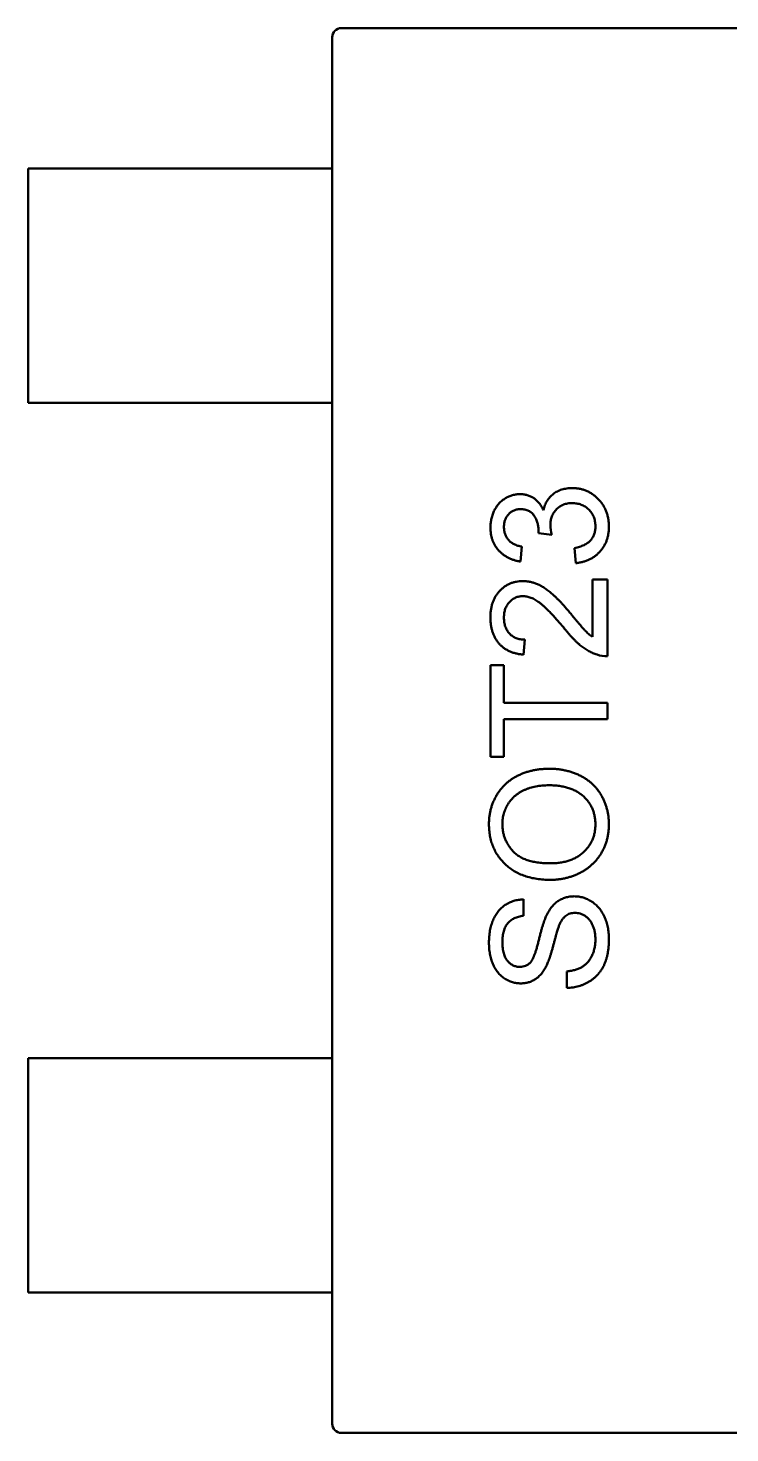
# Model space of a CAD drawing. Header units: millimetres. Extents: x 37 to 347, y 164 to 266.
# Drawn here: x 304.683 to 306.183, y 207.183 to 210.183 of the extents above; entities that cross this region are included whole.
import ezdxf

# ---------------------------------------------------------------- set-up
doc = ezdxf.new("R2010")
doc.units = ezdxf.units.MM
doc.header["$LTSCALE"] = 0.75
doc.layers.add('Visible', color=7, linetype='Continuous', lineweight=50)

msp = doc.modelspace()

# ---------------------------------------------------------------- linework, layer by layer
at = {"layer": 'Visible'}
for p, q in [((305.3531, 210.1831), (305.3528, 210.1831)), ((307.0131, 210.1831), (305.3531, 210.1831)), ((305.3331, 210.1634), (305.3331, 210.1631)), ((305.3331, 210.1631), (305.3331, 209.8831)), ((304.6831, 209.8831), (305.0593, 209.8831)), ((304.6831, 209.3831), (304.6831, 209.8831)), ((305.0593, 209.8831), (305.0791, 209.8831)), ((305.0791, 209.8831), (305.1371, 209.8831)), ((305.3153, 209.8831), (305.1371, 209.8831)), ((305.3153, 209.8831), (305.3331, 209.8831)), ((305.3331, 209.3831), (305.3331, 209.8831)), ((304.6831, 209.3831), (305.0593, 209.3831)), ((305.0593, 209.3831), (305.0791, 209.3831)), ((305.0791, 209.3831), (305.1371, 209.3831)), ((305.3153, 209.3831), (305.1371, 209.3831)), ((305.3153, 209.3831), (305.3331, 209.3831)), ((305.3331, 209.3831), (305.3331, 207.9831)), ((305.8027, 209.1011), (305.7739, 209.1044)), ((305.7386, 209.0758), (305.7354, 209.0437)), ((305.854, 209.0405), (305.8508, 209.0726)), ((305.8892, 208.883), (305.8892, 209.0053)), ((305.8892, 209.0053), (305.9213, 209.0053)), ((305.9213, 209.0053), (305.9213, 208.8418)), ((305.745, 208.8771), (305.7418, 208.845)), ((305.6713, 208.6271), (305.6713, 208.8226)), ((305.6713, 208.8226), (305.7001, 208.8226)), ((305.7001, 208.8226), (305.7001, 208.7424)), ((305.7001, 208.7424), (305.9213, 208.7424)), ((305.9213, 208.7424), (305.9213, 208.7072)), ((305.9213, 208.7072), (305.7001, 208.7072)), ((305.7001, 208.7072), (305.7001, 208.6271)), ((305.7001, 208.6271), (305.6713, 208.6271)), ((305.7418, 208.3226), (305.7418, 208.2873)), ((305.8348, 208.1335), (305.8348, 208.1687)), ((304.6831, 207.9831), (305.0593, 207.9831)), ((304.6831, 207.4831), (304.6831, 207.9831)), ((305.0593, 207.9831), (305.0791, 207.9831)), ((305.0791, 207.9831), (305.1371, 207.9831)), ((305.3153, 207.9831), (305.1371, 207.9831)), ((305.3153, 207.9831), (305.3331, 207.9831)), ((305.3331, 207.4831), (305.3331, 207.9831)), ((304.6831, 207.4831), (305.0593, 207.4831)), ((305.0593, 207.4831), (305.0791, 207.4831)), ((305.0791, 207.4831), (305.1371, 207.4831)), ((305.3153, 207.4831), (305.1371, 207.4831)), ((305.3153, 207.4831), (305.3331, 207.4831)), ((305.3331, 207.4831), (305.3331, 207.2031)), ((305.3331, 207.2031), (305.3331, 207.2028)), ((305.3528, 207.1831), (305.3531, 207.1831)), ((305.3531, 207.1831), (307.0131, 207.1831))]:
    msp.add_line(p, q, dxfattribs=at)
at = {"layer": 'Visible', "extrusion": (0, 0, -1)}
for centre, radius, start, end in [((-305.3531, 210.1631), 0.02, 0.864, 89.136), ((-305.7239, 209.1105), 0.0504, 181.7212, 186.981), ((-305.3531, 207.2031), 0.02, 270.864, 359.136)]:
    msp.add_arc(centre, radius, start, end, dxfattribs=at)
at = {"layer": 'Visible'}
for centre, radius, start, end in [((305.8801, 209.1245), 0.0808, 181.8942, 196.8331), ((305.9194, 208.9048), 0.063, 251.1528, 271.7031)]:
    msp.add_arc(centre, radius, start, end, dxfattribs=at)
for points, knots in [([(305.7844, 209.1538), (305.7849, 209.1556), (305.7858, 209.1592), (305.7876, 209.1642), (305.7898, 209.169), (305.7922, 209.1735), (305.7951, 209.1776), (305.7982, 209.1815), (305.8018, 209.1851), (305.8057, 209.1883), (305.8098, 209.1913), (305.8143, 209.1938), (305.8189, 209.1959), (305.8239, 209.1978), (305.8291, 209.1991), (305.8345, 209.2), (305.8402, 209.2007), (305.8441, 209.2007), (305.8461, 209.2008)], [0, 0, 0, 0, 0.065828, 0.128938, 0.190858, 0.251186, 0.310974, 0.37005, 0.429672, 0.489507, 0.549975, 0.610075, 0.670915, 0.732909, 0.796711, 0.861825, 0.929892, 1, 1, 1, 1]), ([(305.8461, 209.2008), (305.8488, 209.2007), (305.8541, 209.2006), (305.8618, 209.1995), (305.8693, 209.1976), (305.8764, 209.195), (305.8833, 209.1918), (305.8898, 209.1877), (305.896, 209.1829), (305.9018, 209.1775), (305.9071, 209.1715), (305.9118, 209.1651), (305.9157, 209.1582), (305.9189, 209.151), (305.9214, 209.1434), (305.9232, 209.1354), (305.9243, 209.127), (305.9244, 209.1212), (305.9245, 209.1183)], [0, 0, 0, 0, 0.063503, 0.124805, 0.18492, 0.244376, 0.303775, 0.364133, 0.425376, 0.488388, 0.551743, 0.61386, 0.67564, 0.737737, 0.800417, 0.864658, 0.930985, 1, 1, 1, 1]), ([(305.6713, 209.1168), (305.6714, 209.1201), (305.6716, 209.1265), (305.6733, 209.1359), (305.676, 209.1449), (305.6797, 209.1535), (305.6843, 209.1614), (305.6898, 209.1684), (305.6961, 209.1744), (305.7032, 209.1792), (305.7107, 209.1831), (305.7185, 209.1859), (305.7266, 209.1876), (305.7321, 209.1878), (305.7348, 209.188)], [0, 0, 0, 0, 0.092054, 0.181008, 0.26913, 0.357137, 0.443549, 0.526433, 0.607453, 0.688385, 0.767854, 0.845531, 0.922529, 1, 1, 1, 1]), ([(305.7348, 209.188), (305.7374, 209.1878), (305.7426, 209.1876), (305.7501, 209.186), (305.7572, 209.1832), (305.7639, 209.1795), (305.7701, 209.1746), (305.7756, 209.1687), (305.7805, 209.1617), (305.7831, 209.1565), (305.7844, 209.1538)], [0, 0, 0, 0, 0.121951, 0.240787, 0.35855, 0.479066, 0.601519, 0.727551, 0.859932, 1, 1, 1, 1]), ([(305.8458, 209.1687), (305.8442, 209.1687), (305.8409, 209.1686), (305.8362, 209.168), (305.8317, 209.167), (305.8274, 209.1655), (305.8233, 209.1636), (305.8194, 209.1614), (305.8158, 209.1586), (305.8124, 209.1555), (305.8093, 209.1522), (305.8067, 209.1485), (305.8044, 209.1446), (305.8025, 209.1405), (305.8011, 209.1361), (305.8, 209.1316), (305.7994, 209.1268), (305.7993, 209.1235), (305.7993, 209.1218)], [0, 0, 0, 0, 0.067051, 0.13118, 0.193722, 0.254499, 0.314763, 0.375117, 0.436023, 0.498297, 0.560571, 0.621619, 0.681973, 0.742853, 0.804272, 0.867473, 0.932273, 1, 1, 1, 1]), ([(305.8956, 209.1194), (305.8956, 209.1213), (305.8956, 209.1248), (305.8948, 209.13), (305.8938, 209.1349), (305.8921, 209.1396), (305.8901, 209.1439), (305.8876, 209.148), (305.8847, 209.1518), (305.8814, 209.1553), (305.8777, 209.1584), (305.8738, 209.1612), (305.8696, 209.1635), (305.8653, 209.1655), (305.8607, 209.1669), (305.856, 209.1679), (305.851, 209.1686), (305.8476, 209.1687), (305.8458, 209.1687)], [0, 0, 0, 0, 0.069461, 0.135658, 0.19962, 0.261651, 0.322053, 0.38234, 0.443223, 0.50493, 0.56682, 0.6276, 0.687476, 0.747351, 0.808174, 0.870133, 0.933721, 1, 1, 1, 1]), ([(305.7359, 209.1559), (305.7346, 209.1559), (305.7321, 209.1558), (305.7285, 209.1553), (305.725, 209.1545), (305.7217, 209.1533), (305.7186, 209.1518), (305.7157, 209.1499), (305.7128, 209.1478), (305.7103, 209.1453), (305.7078, 209.1425), (305.7058, 209.1396), (305.704, 209.1364), (305.7026, 209.1331), (305.7015, 209.1295), (305.7007, 209.1258), (305.7002, 209.1219), (305.7002, 209.1192), (305.7001, 209.1178)], [0, 0, 0, 0, 0.065093, 0.127304, 0.188122, 0.247131, 0.306077, 0.365678, 0.426103, 0.487841, 0.550317, 0.611805, 0.672737, 0.734883, 0.79768, 0.862475, 0.929775, 1, 1, 1, 1]), ([(305.7742, 209.109), (305.7741, 209.112), (305.7739, 209.1178), (305.772, 209.1262), (305.7691, 209.1342), (305.7657, 209.1403), (305.7625, 209.1449), (305.7595, 209.1478), (305.7564, 209.1504), (305.7529, 209.1524), (305.7491, 209.154), (305.7449, 209.1551), (305.7405, 209.1558), (305.7375, 209.1559), (305.7359, 209.1559)], [0, 0, 0, 0, 0.129789, 0.254605, 0.378435, 0.50292, 0.565018, 0.624848, 0.683448, 0.742765, 0.802757, 0.86522, 0.930779, 1, 1, 1, 1]), ([(305.7354, 209.0437), (305.7329, 209.0442), (305.7281, 209.0452), (305.721, 209.0472), (305.7144, 209.0497), (305.7083, 209.0526), (305.7026, 209.0559), (305.6973, 209.0597), (305.6924, 209.0639), (305.688, 209.0685), (305.684, 209.0735), (305.6806, 209.0788), (305.6777, 209.0844), (305.6754, 209.0903), (305.6735, 209.0965), (305.6723, 209.1031), (305.6714, 209.1099), (305.6713, 209.1145), (305.6713, 209.1168)], [0, 0, 0, 0, 0.071036, 0.139343, 0.204958, 0.268332, 0.330129, 0.390664, 0.450861, 0.510587, 0.570374, 0.629455, 0.687994, 0.747581, 0.807839, 0.870034, 0.93381, 1, 1, 1, 1]), ([(305.7001, 209.1178), (305.7002, 209.1152), (305.7004, 209.11), (305.7023, 209.1026), (305.7053, 209.0958), (305.7089, 209.0909), (305.7123, 209.0873), (305.7151, 209.0849), (305.7183, 209.0828), (305.7218, 209.0809), (305.7256, 209.0792), (305.7296, 209.0777), (305.734, 209.0766), (305.737, 209.0761), (305.7386, 209.0758)], [0, 0, 0, 0, 0.127797, 0.246795, 0.362284, 0.477652, 0.536237, 0.59559, 0.656344, 0.719085, 0.784349, 0.852876, 0.924551, 1, 1, 1, 1]), ([(305.8508, 209.0726), (305.8527, 209.073), (305.8564, 209.0738), (305.8618, 209.0754), (305.8667, 209.0771), (305.8712, 209.0792), (305.8753, 209.0812), (305.879, 209.0836), (305.8823, 209.0862), (305.8852, 209.0889), (305.8876, 209.0919), (305.8898, 209.0951), (305.8916, 209.0986), (305.8931, 209.1023), (305.8942, 209.1063), (305.8951, 209.1104), (305.8956, 209.1149), (305.8956, 209.1179), (305.8956, 209.1194)], [0, 0, 0, 0, 0.082566, 0.15976, 0.233155, 0.301356, 0.365752, 0.426437, 0.484185, 0.539549, 0.593156, 0.647048, 0.701446, 0.757, 0.81384, 0.873058, 0.934963, 1, 1, 1, 1]), ([(305.9245, 209.1183), (305.9244, 209.1157), (305.9243, 209.1105), (305.9233, 209.1029), (305.9219, 209.0957), (305.9197, 209.0888), (305.917, 209.0822), (305.9135, 209.0761), (305.9095, 209.0702), (305.9049, 209.0647), (305.8999, 209.0597), (305.8944, 209.0552), (305.8885, 209.0514), (305.8824, 209.048), (305.8758, 209.0452), (305.8688, 209.0431), (305.8615, 209.0414), (305.8565, 209.0408), (305.854, 209.0405)], [0, 0, 0, 0, 0.067794, 0.133464, 0.196934, 0.258481, 0.319787, 0.380431, 0.44099, 0.502867, 0.564806, 0.625526, 0.685604, 0.746041, 0.807347, 0.869717, 0.93379, 1, 1, 1, 1]), ([(305.6713, 208.9251), (305.6713, 208.928), (305.6714, 208.9337), (305.6724, 208.9419), (305.674, 208.9496), (305.6761, 208.9569), (305.6789, 208.9637), (305.6823, 208.9701), (305.6864, 208.976), (305.691, 208.9814), (305.6961, 208.9862), (305.7015, 208.9905), (305.7073, 208.994), (305.7133, 208.997), (305.7196, 208.9993), (305.7263, 209.0009), (305.7332, 209.0019), (305.7379, 209.002), (305.7403, 209.0021)], [0, 0, 0, 0, 0.074712, 0.145539, 0.213339, 0.278615, 0.342094, 0.40389, 0.465063, 0.526577, 0.587328, 0.64638, 0.704345, 0.761672, 0.819418, 0.878039, 0.937796, 1, 1, 1, 1]), ([(305.7403, 209.0021), (305.7428, 209.002), (305.7477, 209.0018), (305.7551, 209.0008), (305.7625, 208.9989), (305.7698, 208.9965), (305.7772, 208.9932), (305.7847, 208.9889), (305.7923, 208.9837), (305.7989, 208.9787), (305.8043, 208.974), (305.8088, 208.9698), (305.8136, 208.965), (305.8189, 208.9598), (305.8243, 208.9538), (305.8303, 208.9473), (305.8365, 208.9402), (305.8407, 208.9353), (305.8429, 208.9327)], [0, 0, 0, 0, 0.057945, 0.116018, 0.174826, 0.234683, 0.296827, 0.364061, 0.436192, 0.51426, 0.556976, 0.604856, 0.657675, 0.715751, 0.77884, 0.847501, 0.921228, 1, 1, 1, 1]), ([(305.7406, 208.97), (305.7392, 208.97), (305.7364, 208.9699), (305.7324, 208.9693), (305.7285, 208.9684), (305.7249, 208.9669), (305.7213, 208.9652), (305.718, 208.9629), (305.7148, 208.9604), (305.7118, 208.9574), (305.709, 208.9542), (305.7067, 208.9506), (305.7046, 208.9469), (305.7029, 208.9428), (305.7017, 208.9386), (305.7008, 208.9341), (305.7003, 208.9293), (305.7002, 208.9261), (305.7001, 208.9244)], [0, 0, 0, 0, 0.061762, 0.121174, 0.179421, 0.236843, 0.294322, 0.353191, 0.412721, 0.474522, 0.537057, 0.599591, 0.662367, 0.725246, 0.790316, 0.857724, 0.927232, 1, 1, 1, 1]), ([(305.8278, 208.9028), (305.8251, 208.906), (305.8199, 208.9122), (305.8121, 208.921), (305.8049, 208.9289), (305.7982, 208.936), (305.7919, 208.9423), (305.7862, 208.9478), (305.7809, 208.9525), (305.776, 208.9564), (305.7714, 208.9596), (305.7669, 208.9624), (305.7624, 208.9647), (305.758, 208.9666), (305.7536, 208.9682), (305.7492, 208.9692), (305.7449, 208.9699), (305.742, 208.97), (305.7406, 208.97)], [0, 0, 0, 0, 0.11141, 0.214526, 0.309417, 0.396087, 0.474284, 0.544374, 0.60642, 0.660582, 0.709794, 0.756451, 0.800767, 0.843168, 0.884295, 0.923885, 0.962359, 1, 1, 1, 1]), ([(305.7418, 208.845), (305.739, 208.8453), (305.7336, 208.846), (305.7257, 208.8476), (305.7184, 208.8498), (305.7115, 208.8525), (305.7052, 208.8558), (305.6993, 208.8596), (305.6941, 208.8641), (305.6893, 208.869), (305.685, 208.8744), (305.6813, 208.8804), (305.6782, 208.8867), (305.6757, 208.8936), (305.6737, 208.9008), (305.6723, 208.9085), (305.6715, 208.9167), (305.6713, 208.9223), (305.6713, 208.9251)], [0, 0, 0, 0, 0.070675, 0.137493, 0.201473, 0.262869, 0.32255, 0.380737, 0.43822, 0.495487, 0.553484, 0.611346, 0.670644, 0.731587, 0.794183, 0.859445, 0.928208, 1, 1, 1, 1]), ([(305.7001, 208.9244), (305.7002, 208.9227), (305.7003, 208.9193), (305.7008, 208.9143), (305.7017, 208.9096), (305.703, 208.9051), (305.7047, 208.901), (305.7068, 208.8971), (305.7092, 208.8934), (305.712, 208.89), (305.7151, 208.887), (305.7185, 208.8843), (305.7222, 208.8821), (305.7262, 208.8803), (305.7305, 208.8789), (305.7351, 208.8778), (305.74, 208.8772), (305.7433, 208.8771), (305.745, 208.8771)], [0, 0, 0, 0, 0.070696, 0.138358, 0.20337, 0.2657, 0.327256, 0.386512, 0.445858, 0.505173, 0.56378, 0.622343, 0.680824, 0.739795, 0.800801, 0.864239, 0.930631, 1, 1, 1, 1]), ([(305.8429, 208.9327), (305.8446, 208.9305), (305.848, 208.9263), (305.853, 208.9204), (305.8575, 208.9151), (305.8615, 208.9102), (305.8651, 208.9061), (305.8681, 208.9025), (305.8708, 208.8995), (305.8749, 208.895), (305.8808, 208.8892), (305.8865, 208.885), (305.8892, 208.883)], [0, 0, 0, 0, 0.1242, 0.23683, 0.339495, 0.431254, 0.511455, 0.581223, 0.640495, 0.688308, 0.850333, 1, 1, 1, 1]), ([(305.8991, 208.8452), (305.8961, 208.8462), (305.8902, 208.8484), (305.8816, 208.8528), (305.873, 208.8579), (305.866, 208.8629), (305.8605, 208.8675), (305.8561, 208.8713), (305.8517, 208.8756), (305.8471, 208.8803), (305.8424, 208.8853), (305.8376, 208.8908), (305.8327, 208.8966), (305.8294, 208.9007), (305.8278, 208.9028)], [0, 0, 0, 0, 0.100388, 0.204407, 0.310686, 0.422157, 0.480685, 0.543238, 0.6095, 0.679555, 0.753841, 0.831641, 0.913813, 1, 1, 1, 1]), ([(305.6681, 208.483), (305.6681, 208.4858), (305.6682, 208.4914), (305.669, 208.4997), (305.6703, 208.5078), (305.6721, 208.5156), (305.6744, 208.5233), (305.6772, 208.5307), (305.6806, 208.5379), (305.6844, 208.5449), (305.6887, 208.5516), (305.6934, 208.5579), (305.6986, 208.5638), (305.704, 208.5693), (305.71, 208.5743), (305.7163, 208.579), (305.7231, 208.5832), (305.7302, 208.587), (305.7377, 208.5904), (305.7454, 208.5933), (305.7533, 208.5958), (305.7615, 208.5979), (305.77, 208.5994), (305.7787, 208.6006), (305.7876, 208.6012), (305.7936, 208.6014), (305.7967, 208.6014)], [0, 0, 0, 0, 0.043099, 0.085587, 0.126908, 0.167967, 0.20845, 0.249025, 0.289281, 0.33001, 0.370598, 0.410466, 0.450033, 0.489688, 0.529116, 0.569037, 0.609703, 0.650759, 0.692509, 0.734219, 0.776707, 0.819552, 0.863351, 0.907839, 0.953334, 1, 1, 1, 1]), ([(305.7967, 208.6014), (305.7998, 208.6014), (305.8059, 208.6013), (305.815, 208.6006), (305.8238, 208.5993), (305.8324, 208.5977), (305.8407, 208.5955), (305.8488, 208.593), (305.8566, 208.5898), (305.8642, 208.5863), (305.8714, 208.5823), (305.8781, 208.5779), (305.8845, 208.5731), (305.8904, 208.5679), (305.8958, 208.5623), (305.9007, 208.5562), (305.9053, 208.5499), (305.9093, 208.5431), (305.9128, 208.536), (305.916, 208.5288), (305.9186, 208.5215), (305.9208, 208.514), (305.9224, 208.5064), (305.9236, 208.4987), (305.9243, 208.4908), (305.9244, 208.4855), (305.9245, 208.4828)], [0, 0, 0, 0, 0.04756, 0.093962, 0.139112, 0.183626, 0.227457, 0.270703, 0.313611, 0.35626, 0.398366, 0.439557, 0.480045, 0.519888, 0.559658, 0.599421, 0.639208, 0.679668, 0.72002, 0.759859, 0.79956, 0.839199, 0.878956, 0.918794, 0.959083, 1, 1, 1, 1]), ([(305.7964, 208.5662), (305.794, 208.5661), (305.7891, 208.5661), (305.782, 208.5655), (305.775, 208.5648), (305.7684, 208.5637), (305.7619, 208.5622), (305.7557, 208.5606), (305.7497, 208.5585), (305.744, 208.5562), (305.7386, 208.5535), (305.7334, 208.5506), (305.7286, 208.5473), (305.7241, 208.5438), (305.7199, 208.5399), (305.716, 208.5358), (305.7125, 208.5314), (305.7093, 208.5267), (305.7063, 208.5218), (305.7038, 208.5167), (305.7017, 208.5115), (305.7, 208.5061), (305.6986, 208.5006), (305.6976, 208.4949), (305.6971, 208.4891), (305.697, 208.4852), (305.6969, 208.4832)], [0, 0, 0, 0, 0.050852, 0.099752, 0.147438, 0.194086, 0.239171, 0.28334, 0.326577, 0.368936, 0.410572, 0.451051, 0.490877, 0.530044, 0.568937, 0.607578, 0.64642, 0.685679, 0.724799, 0.763513, 0.802173, 0.84074, 0.879649, 0.919071, 0.959098, 1, 1, 1, 1]), ([(305.8956, 208.4827), (305.8956, 208.4857), (305.8954, 208.4915), (305.8942, 208.5), (305.8921, 208.5081), (305.8894, 208.5159), (305.8856, 208.5232), (305.8812, 208.5302), (305.8759, 208.5367), (305.8699, 208.5428), (305.8631, 208.5483), (305.8556, 208.5531), (305.8473, 208.5571), (305.8385, 208.5605), (305.8289, 208.563), (305.8187, 208.5649), (305.8078, 208.566), (305.8003, 208.5661), (305.7964, 208.5662)], [0, 0, 0, 0, 0.061055, 0.119545, 0.176806, 0.232956, 0.288583, 0.344667, 0.401662, 0.46054, 0.520477, 0.581213, 0.643431, 0.707961, 0.775371, 0.846414, 0.921152, 1, 1, 1, 1]), ([(305.7996, 208.3642), (305.7946, 208.3643), (305.7848, 208.3645), (305.7706, 208.3661), (305.7572, 208.3686), (305.7447, 208.3723), (305.733, 208.377), (305.722, 208.3826), (305.712, 208.3895), (305.7029, 208.3972), (305.6948, 208.4058), (305.6875, 208.415), (305.6815, 208.4249), (305.6766, 208.4353), (305.6728, 208.4464), (305.6701, 208.4581), (305.6684, 208.4703), (305.6682, 208.4787), (305.6681, 208.483)], [0, 0, 0, 0, 0.075226, 0.146575, 0.2145, 0.27953, 0.342403, 0.403496, 0.463762, 0.523864, 0.583252, 0.641302, 0.698898, 0.756295, 0.814628, 0.874325, 0.935783, 1, 1, 1, 1]), ([(305.6969, 208.4832), (305.697, 208.4804), (305.6971, 208.4748), (305.6983, 208.4667), (305.7001, 208.4588), (305.7027, 208.4512), (305.7061, 208.444), (305.7102, 208.437), (305.715, 208.4304), (305.7206, 208.424), (305.727, 208.4181), (305.7346, 208.4131), (305.7431, 208.4089), (305.7525, 208.4054), (305.763, 208.4027), (305.7745, 208.4009), (305.7869, 208.3997), (305.7955, 208.3996), (305.8, 208.3995)], [0, 0, 0, 0, 0.055943, 0.110382, 0.164048, 0.216759, 0.269601, 0.323009, 0.377581, 0.433449, 0.490922, 0.550625, 0.613117, 0.679861, 0.751358, 0.828261, 0.910795, 1, 1, 1, 1]), ([(305.9245, 208.4828), (305.9245, 208.48), (305.9244, 208.4743), (305.9235, 208.4658), (305.9222, 208.4576), (305.9204, 208.4497), (305.918, 208.442), (305.9151, 208.4345), (305.9117, 208.4272), (305.9077, 208.4202), (305.9033, 208.4135), (305.8985, 208.4073), (305.8933, 208.4014), (305.8876, 208.396), (305.8817, 208.3909), (305.8753, 208.3863), (305.8686, 208.3821), (305.8615, 208.3784), (305.8541, 208.375), (305.8467, 208.3722), (305.8391, 208.3697), (305.8314, 208.3677), (305.8236, 208.3661), (305.8157, 208.3651), (305.8077, 208.3643), (305.8023, 208.3643), (305.7996, 208.3642)], [0, 0, 0, 0, 0.044697, 0.088534, 0.131409, 0.173814, 0.215715, 0.257247, 0.298848, 0.340604, 0.382029, 0.42297, 0.463632, 0.504048, 0.544591, 0.584964, 0.626265, 0.667979, 0.709943, 0.751382, 0.792619, 0.833948, 0.875008, 0.916446, 0.957907, 1, 1, 1, 1]), ([(305.8, 208.3995), (305.8036, 208.3995), (305.8106, 208.3997), (305.8209, 208.4009), (305.8306, 208.4027), (305.8397, 208.4052), (305.8482, 208.4086), (305.8561, 208.4126), (305.8634, 208.4175), (305.8701, 208.423), (305.8761, 208.4291), (305.8814, 208.4357), (305.8857, 208.4426), (305.8894, 208.4499), (305.8922, 208.4575), (305.8942, 208.4656), (305.8954, 208.474), (305.8956, 208.4797), (305.8956, 208.4827)], [0, 0, 0, 0, 0.075964, 0.148125, 0.217201, 0.2833, 0.347202, 0.4093, 0.470426, 0.531588, 0.591739, 0.650258, 0.707303, 0.764208, 0.821148, 0.879119, 0.938423, 1, 1, 1, 1]), ([(305.6681, 208.2299), (305.6682, 208.2343), (305.6684, 208.243), (305.67, 208.2555), (305.6729, 208.2673), (305.676, 208.2765), (305.6793, 208.2833), (305.6818, 208.2881), (305.6847, 208.2926), (305.6878, 208.2968), (305.6912, 208.3007), (305.6948, 208.3042), (305.6987, 208.3076), (305.7043, 208.3115), (305.7117, 208.3157), (305.7212, 208.3193), (305.7313, 208.3218), (305.7383, 208.3223), (305.7418, 208.3226)], [0, 0, 0, 0, 0.100475, 0.195644, 0.286083, 0.372983, 0.415026, 0.456052, 0.495939, 0.535566, 0.574087, 0.612519, 0.651081, 0.689513, 0.766237, 0.84235, 0.919974, 1, 1, 1, 1]), ([(305.7899, 208.2856), (305.7907, 208.2874), (305.7923, 208.2909), (305.7951, 208.2959), (305.798, 208.3006), (305.8011, 208.3049), (305.8043, 208.3088), (305.8077, 208.3124), (305.8113, 208.3156), (305.8151, 208.3184), (305.819, 208.3209), (305.823, 208.3231), (305.8272, 208.3249), (305.8316, 208.3264), (305.8361, 208.3275), (305.8407, 208.3284), (305.8455, 208.3289), (305.8487, 208.329), (305.8503, 208.329)], [0, 0, 0, 0, 0.074931, 0.147078, 0.216364, 0.282503, 0.346688, 0.408836, 0.469262, 0.528432, 0.587001, 0.644416, 0.702189, 0.759767, 0.81849, 0.877633, 0.93802, 1, 1, 1, 1]), ([(305.8503, 208.329), (305.8536, 208.3288), (305.8601, 208.3286), (305.8696, 208.3264), (305.8789, 208.3229), (305.8863, 208.3187), (305.8919, 208.3149), (305.8959, 208.3116), (305.8996, 208.308), (305.9032, 208.3041), (305.9065, 208.2999), (305.9095, 208.2954), (305.9123, 208.2906), (305.9157, 208.2838), (305.9193, 208.2747), (305.9223, 208.2631), (305.9242, 208.2509), (305.9244, 208.2425), (305.9245, 208.2382)], [0, 0, 0, 0, 0.074816, 0.148535, 0.223872, 0.301297, 0.340894, 0.38034, 0.420127, 0.45995, 0.500831, 0.541907, 0.584439, 0.62808, 0.717267, 0.80786, 0.901925, 1, 1, 1, 1]), ([(305.852, 208.2937), (305.8502, 208.2936), (305.8467, 208.2935), (305.8415, 208.2924), (305.8368, 208.2904), (305.8324, 208.2877), (305.8283, 208.284), (305.8245, 208.2794), (305.8211, 208.2736), (305.8193, 208.2693), (305.8183, 208.2671)], [0, 0, 0, 0, 0.117768, 0.230176, 0.339843, 0.450625, 0.566943, 0.696021, 0.839438, 1, 1, 1, 1]), ([(305.8956, 208.2366), (305.8956, 208.2395), (305.8955, 208.245), (305.8943, 208.2529), (305.8925, 208.2604), (305.8899, 208.2673), (305.8867, 208.2736), (305.8828, 208.279), (305.8785, 208.2837), (305.8735, 208.2873), (305.8683, 208.2901), (305.863, 208.2922), (305.8575, 208.2935), (305.8539, 208.2936), (305.852, 208.2937)], [0, 0, 0, 0, 0.105584, 0.205868, 0.300947, 0.393002, 0.480949, 0.562874, 0.641461, 0.717742, 0.791772, 0.862716, 0.931777, 1, 1, 1, 1]), ([(305.7418, 208.2873), (305.74, 208.2871), (305.7365, 208.2867), (305.7314, 208.2856), (305.7267, 208.284), (305.7223, 208.2823), (305.7183, 208.2801), (305.7146, 208.2776), (305.7113, 208.2747), (305.7082, 208.2714), (305.7055, 208.2678), (305.7032, 208.2638), (305.7013, 208.2593), (305.6997, 208.2545), (305.6984, 208.2493), (305.6975, 208.2436), (305.6971, 208.2376), (305.697, 208.2334), (305.6969, 208.2313)], [0, 0, 0, 0, 0.067155, 0.131403, 0.192732, 0.251253, 0.307704, 0.362699, 0.417778, 0.472304, 0.527873, 0.58523, 0.645057, 0.707952, 0.774434, 0.84494, 0.920404, 1, 1, 1, 1]), ([(305.7563, 208.1873), (305.7571, 208.1882), (305.7587, 208.1901), (305.7609, 208.1937), (305.7631, 208.1981), (305.7652, 208.2034), (305.7674, 208.2096), (305.7697, 208.2167), (305.7719, 208.2246), (305.7741, 208.2332), (305.7762, 208.2419), (305.7784, 208.2502), (305.7804, 208.2578), (305.7824, 208.2647), (305.7844, 208.2709), (305.7863, 208.2764), (305.7881, 208.2813), (305.7893, 208.2842), (305.7899, 208.2856)], [0, 0, 0, 0, 0.032743, 0.07241, 0.119611, 0.174673, 0.237345, 0.308352, 0.38763, 0.474784, 0.563332, 0.645136, 0.720203, 0.789134, 0.851497, 0.907331, 0.956969, 1, 1, 1, 1]), ([(305.8183, 208.2671), (305.8179, 208.2662), (305.8171, 208.2642), (305.816, 208.2608), (305.8146, 208.2568), (305.8132, 208.252), (305.8117, 208.2465), (305.8099, 208.2403), (305.8081, 208.2334), (305.8061, 208.226), (305.8042, 208.2186), (305.8022, 208.2115), (305.8002, 208.2049), (305.7982, 208.1989), (305.7963, 208.1934), (305.7944, 208.1884), (305.7925, 208.184), (305.7912, 208.1813), (305.7906, 208.18)], [0, 0, 0, 0, 0.0312, 0.070487, 0.117215, 0.171576, 0.234122, 0.303963, 0.382156, 0.467646, 0.554335, 0.635074, 0.710037, 0.779092, 0.842966, 0.901001, 0.953246, 1, 1, 1, 1]), ([(305.6969, 208.2313), (305.6969, 208.2291), (305.697, 208.2248), (305.6976, 208.2185), (305.6984, 208.2128), (305.6996, 208.2075), (305.7011, 208.2027), (305.703, 208.1983), (305.7052, 208.1944), (305.7078, 208.191), (305.7106, 208.188), (305.7136, 208.1854), (305.7166, 208.1832), (305.7199, 208.1814), (305.7233, 208.18), (305.7268, 208.1791), (305.7305, 208.1784), (305.733, 208.1784), (305.7342, 208.1783)], [0, 0, 0, 0, 0.091511, 0.177143, 0.257108, 0.331198, 0.400592, 0.465625, 0.526973, 0.585443, 0.641399, 0.695044, 0.746782, 0.796959, 0.847545, 0.897439, 0.947649, 1, 1, 1, 1]), ([(305.9245, 208.2382), (305.9245, 208.2355), (305.9244, 208.2301), (305.9239, 208.2223), (305.9231, 208.2148), (305.922, 208.2076), (305.9205, 208.2008), (305.9187, 208.1943), (305.9166, 208.1881), (305.9141, 208.1823), (305.9113, 208.1768), (305.9082, 208.1716), (305.9047, 208.1667), (305.9009, 208.1622), (305.8968, 208.1578), (305.8923, 208.1539), (305.8876, 208.1502), (305.8825, 208.1469), (305.8771, 208.1439), (305.8716, 208.1412), (305.8659, 208.1389), (305.86, 208.1371), (305.8539, 208.1356), (305.8477, 208.1345), (305.8413, 208.1337), (305.8369, 208.1336), (305.8348, 208.1335)], [0, 0, 0, 0, 0.052493, 0.102825, 0.151397, 0.198033, 0.242876, 0.285999, 0.327849, 0.368395, 0.407852, 0.446838, 0.485166, 0.523341, 0.561602, 0.59992, 0.638496, 0.677791, 0.71729, 0.756605, 0.796068, 0.835886, 0.875714, 0.916263, 0.95776, 1, 1, 1, 1]), ([(305.8348, 208.1687), (305.8379, 208.1691), (305.844, 208.1699), (305.8526, 208.1719), (305.8604, 208.1746), (305.8673, 208.178), (305.8735, 208.1824), (305.879, 208.1876), (305.8838, 208.1941), (305.8881, 208.2013), (305.8914, 208.2094), (305.8939, 208.218), (305.8954, 208.2272), (305.8956, 208.2334), (305.8956, 208.2366)], [0, 0, 0, 0, 0.093796, 0.180188, 0.260363, 0.334847, 0.407093, 0.481448, 0.559271, 0.64227, 0.728586, 0.815978, 0.906035, 1, 1, 1, 1]), ([(305.7365, 208.1431), (305.7334, 208.1432), (305.7273, 208.1434), (305.7182, 208.1455), (305.7095, 208.1489), (305.7026, 208.1527), (305.6974, 208.1564), (305.6936, 208.1595), (305.6901, 208.163), (305.6869, 208.1667), (305.6839, 208.1707), (305.6812, 208.175), (305.6787, 208.1797), (305.6757, 208.1863), (305.6726, 208.1951), (305.67, 208.2062), (305.6684, 208.2179), (305.6682, 208.2258), (305.6681, 208.2299)], [0, 0, 0, 0, 0.074995, 0.149165, 0.223664, 0.300412, 0.33957, 0.378921, 0.418096, 0.45823, 0.498427, 0.539708, 0.582216, 0.625824, 0.715481, 0.807384, 0.901634, 1, 1, 1, 1]), ([(305.7342, 208.1783), (305.7364, 208.1784), (305.7406, 208.1786), (305.7465, 208.1804), (305.7519, 208.1832), (305.7548, 208.1859), (305.7563, 208.1873)], [0, 0, 0, 0, 0.262741, 0.509957, 0.753327, 1, 1, 1, 1]), ([(305.7906, 208.18), (305.789, 208.177), (305.7859, 208.1714), (305.7804, 208.1637), (305.7743, 208.1573), (305.7677, 208.1521), (305.7605, 208.148), (305.7529, 208.1452), (305.7448, 208.1433), (305.7393, 208.1432), (305.7365, 208.1431)], [0, 0, 0, 0, 0.144805, 0.279512, 0.406394, 0.527502, 0.645393, 0.761885, 0.878942, 1, 1, 1, 1])]:
    msp.add_open_spline(points, degree=3, knots=knots, dxfattribs=at)

doc.saveas('drawing.dxf')
